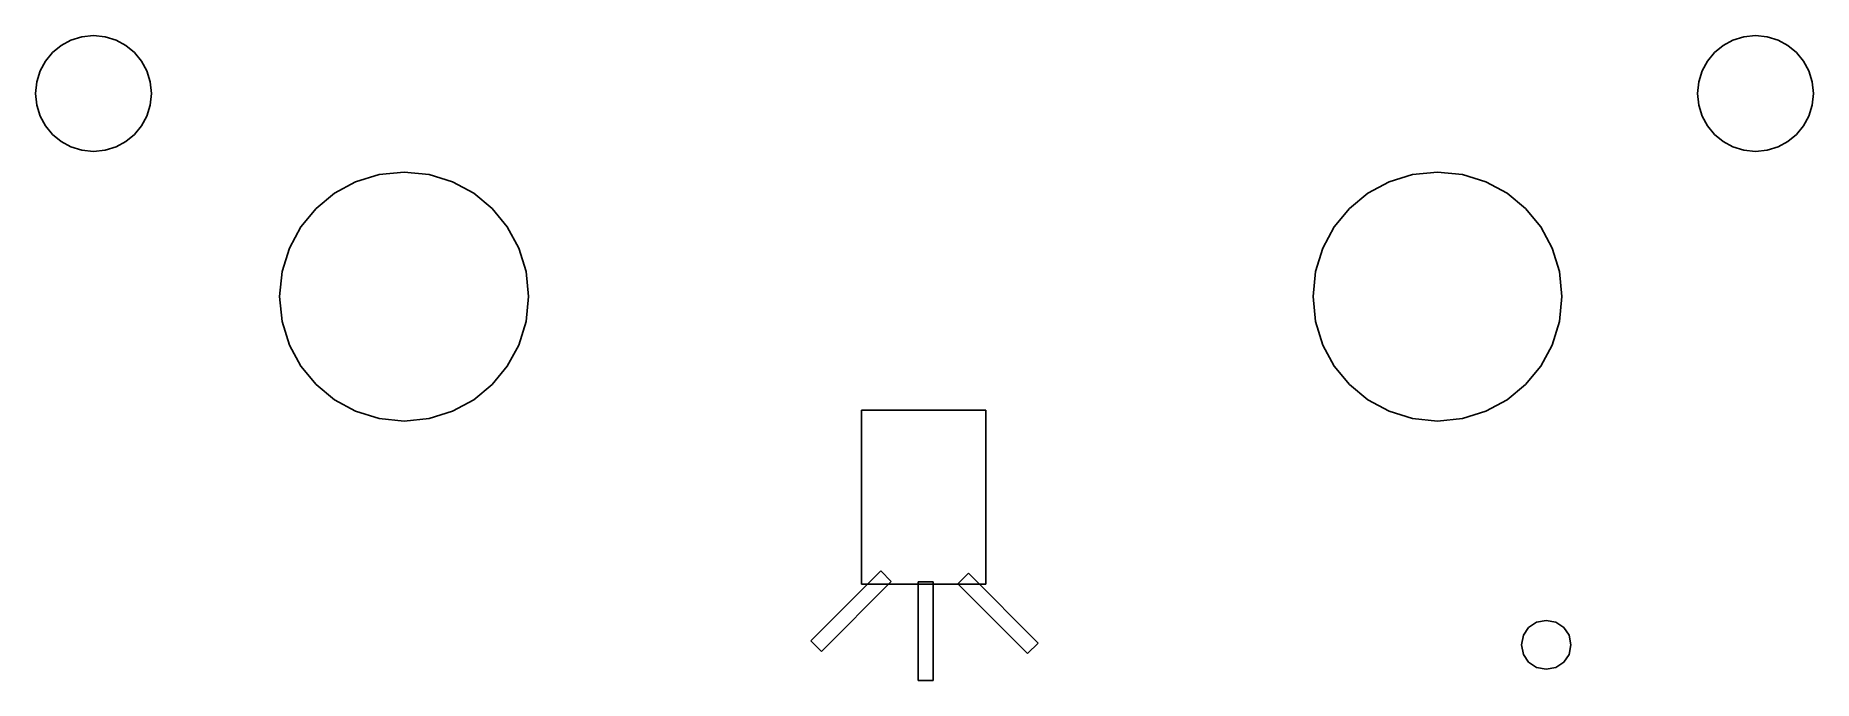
# Model space of a CAD drawing. Extents: x 15.7 to 85.9, y 33.2 to 58.6.
import ezdxf

# ---------------------------------------------------------------- set-up
doc = ezdxf.new("R2010")
doc.units = 0
doc.layers.add('Dwgs.User', color=7, linetype='CONTINUOUS')

msp = doc.modelspace()

# ---------------------------------------------------------------- linework, layer by layer
at = {"layer": 'Dwgs.User', "color": 7}
for p, q in [((16.716663, 58.245487), (17.104973, 58.456255)), ((17.104973, 58.456255), (17.534078, 58.589457)), ((17.534078, 58.589457), (17.994787, 58.6359)), ((17.994787, 58.6359), (18.455496, 58.589457)), ((18.455496, 58.589457), (18.884601, 58.456255)), ((18.884601, 58.456255), (19.272911, 58.245487)), ((82.325982, 58.245487), (82.714292, 58.456255)), ((82.714292, 58.456255), (83.143397, 58.589457)), ((83.143397, 58.589457), (83.604106, 58.6359)), ((83.604106, 58.6359), (84.064815, 58.589457)), ((84.064815, 58.589457), (84.49392, 58.456255)), ((84.49392, 58.456255), (84.88223, 58.245487)), ((15.888432, 57.239715), (16.0992, 57.628025)), ((16.0992, 57.628025), (16.378341, 57.966346)), ((16.378341, 57.966346), (16.716663, 58.245487)), ((19.272911, 58.245487), (19.611233, 57.966346)), ((19.611233, 57.966346), (19.890374, 57.628025)), ((19.890374, 57.628025), (20.101142, 57.239715)), ((81.497751, 57.239715), (81.708519, 57.628025)), ((81.708519, 57.628025), (81.98766, 57.966346)), ((81.98766, 57.966346), (82.325982, 58.245487)), ((84.88223, 58.245487), (85.220552, 57.966346)), ((85.220552, 57.966346), (85.499693, 57.628025)), ((85.499693, 57.628025), (85.710461, 57.239715)), ((15.75523, 56.810609), (15.888432, 57.239715)), ((20.101142, 57.239715), (20.234344, 56.810609)), ((81.364549, 56.810609), (81.497751, 57.239715)), ((85.710461, 57.239715), (85.843663, 56.810609)), ((15.70879, 56.3499), (15.75523, 56.810609)), ((15.75523, 55.889191), (15.70879, 56.3499)), ((20.234344, 56.810609), (20.280787, 56.3499)), ((20.280787, 56.3499), (20.234347, 55.889191)), ((81.318109, 56.3499), (81.364549, 56.810609)), ((81.364549, 55.889191), (81.318109, 56.3499)), ((85.843663, 56.810609), (85.890103, 56.3499)), ((85.890103, 56.3499), (85.843663, 55.889191)), ((15.888432, 55.460086), (15.75523, 55.889191)), ((16.0992, 55.071776), (15.888432, 55.460086)), ((20.101145, 55.460086), (19.890377, 55.071776)), ((20.234347, 55.889191), (20.101145, 55.460086)), ((81.497751, 55.460086), (81.364549, 55.889191)), ((81.708519, 55.071776), (81.497751, 55.460086)), ((85.710461, 55.460086), (85.499693, 55.071776)), ((85.843663, 55.889191), (85.710461, 55.460086)), ((16.378341, 54.733454), (16.0992, 55.071776)), ((19.890377, 55.071776), (19.611236, 54.733454)), ((81.98766, 54.733454), (81.708519, 55.071776)), ((85.499693, 55.071776), (85.220552, 54.733454)), ((16.716663, 54.454313), (16.378341, 54.733454)), ((17.104973, 54.243545), (16.716663, 54.454313)), ((17.534078, 54.110344), (17.104973, 54.243545)), ((17.99479, 54.063901), (17.534078, 54.110344)), ((18.455499, 54.110344), (17.99479, 54.063901)), ((18.884604, 54.243545), (18.455499, 54.110344)), ((19.272914, 54.454313), (18.884604, 54.243545)), ((19.611236, 54.733454), (19.272914, 54.454313)), ((82.325982, 54.454313), (81.98766, 54.733454)), ((82.714292, 54.243545), (82.325982, 54.454313)), ((83.143397, 54.110344), (82.714292, 54.243545)), ((83.604106, 54.063901), (83.143397, 54.110344)), ((84.064815, 54.110344), (83.604106, 54.063901)), ((84.49392, 54.243545), (84.064815, 54.110344)), ((84.88223, 54.454313), (84.49392, 54.243545)), ((85.220552, 54.733454), (84.88223, 54.454313)), ((27.51047, 52.411524), (28.344955, 52.864467)), ((28.344955, 52.864467), (29.26711, 53.15072)), ((29.26711, 53.15072), (30.257181, 53.25053)), ((30.257181, 53.25053), (31.247252, 53.15072)), ((31.247252, 53.15072), (32.169407, 52.864467)), ((32.169407, 52.864467), (33.003892, 52.411524)), ((68.30287, 52.411524), (69.137355, 52.864467)), ((69.137355, 52.864467), (70.05951, 53.15072)), ((70.05951, 53.15072), (71.049581, 53.25053)), ((71.049581, 53.25053), (72.039652, 53.15072)), ((72.039652, 53.15072), (72.961807, 52.864467)), ((72.961807, 52.864467), (73.796292, 52.411524)), ((26.783411, 51.811645), (27.51047, 52.411524)), ((33.003892, 52.411524), (33.730951, 51.811645)), ((67.575811, 51.811645), (68.30287, 52.411524)), ((73.796292, 52.411524), (74.523351, 51.811645)), ((26.183532, 51.084586), (26.783411, 51.811645)), ((33.730951, 51.811645), (34.33083, 51.084586)), ((66.975932, 51.084586), (67.575811, 51.811645)), ((74.523351, 51.811645), (75.12323, 51.084586)), ((25.730589, 50.250101), (26.183532, 51.084586)), ((34.33083, 51.084586), (34.783773, 50.250101)), ((66.522989, 50.250101), (66.975932, 51.084586)), ((75.12323, 51.084586), (75.576173, 50.250101)), ((25.444336, 49.327946), (25.730589, 50.250101)), ((34.783773, 50.250101), (35.070026, 49.327946)), ((66.236736, 49.327946), (66.522989, 50.250101)), ((75.576173, 50.250101), (75.862426, 49.327946)), ((25.344526, 48.337875), (25.444336, 49.327946)), ((35.070026, 49.327946), (35.169836, 48.337875)), ((66.136926, 48.337875), (66.236736, 49.327946)), ((75.862426, 49.327946), (75.962236, 48.337875)), ((25.444336, 47.347804), (25.344526, 48.337875)), ((35.169836, 48.337875), (35.070026, 47.347804)), ((66.236736, 47.347804), (66.136926, 48.337875)), ((75.962236, 48.337875), (75.862426, 47.347804)), ((25.730589, 46.425649), (25.444336, 47.347804)), ((35.070026, 47.347804), (34.783773, 46.425649)), ((66.522989, 46.425649), (66.236736, 47.347804)), ((75.862426, 47.347804), (75.576173, 46.425649)), ((26.183532, 45.591164), (25.730589, 46.425649)), ((34.783773, 46.425649), (34.33083, 45.591164)), ((66.975932, 45.591164), (66.522989, 46.425649)), ((75.576173, 46.425649), (75.12323, 45.591164)), ((26.783411, 44.864105), (26.183532, 45.591164)), ((34.33083, 45.591164), (33.730951, 44.864105)), ((67.575811, 44.864105), (66.975932, 45.591164)), ((75.12323, 45.591164), (74.523351, 44.864105)), ((27.51047, 44.264226), (26.783411, 44.864105)), ((28.344955, 43.811283), (27.51047, 44.264226)), ((33.003892, 44.264226), (32.169407, 43.811283)), ((33.730951, 44.864105), (33.003892, 44.264226)), ((68.30287, 44.264226), (67.575811, 44.864105)), ((69.137355, 43.811283), (68.30287, 44.264226)), ((73.796292, 44.264226), (72.961807, 43.811283)), ((74.523351, 44.864105), (73.796292, 44.264226)), ((29.26711, 43.52503), (28.344955, 43.811283)), ((30.257181, 43.42522), (29.26711, 43.52503)), ((31.247252, 43.52503), (30.257181, 43.42522)), ((32.169407, 43.811283), (31.247252, 43.52503)), ((48.308392, 43.858418), (53.226614, 43.858418)), ((48.308392, 36.990196), (48.308392, 43.858418)), ((53.226614, 43.858418), (53.226614, 36.990196)), ((70.05951, 43.52503), (69.137355, 43.811283)), ((71.049581, 43.42522), (70.05951, 43.52503)), ((72.039652, 43.52503), (71.049581, 43.42522)), ((72.961807, 43.811283), (72.039652, 43.52503)), ((46.317213, 34.755237), (49.070391, 37.508416)), ((49.070391, 37.508416), (49.490118, 37.088689)), ((52.118391, 37.000419), (52.538117, 37.420145)), ((52.538117, 37.420145), (55.291296, 34.666966)), ((49.490118, 37.088689), (46.736939, 34.335511)), ((53.226614, 36.990196), (48.308392, 36.990196)), ((50.546001, 37.084), (51.139583, 37.084)), ((50.546001, 33.190418), (50.546001, 37.084)), ((51.139583, 37.084), (51.139583, 33.190418)), ((54.871569, 34.24724), (52.118391, 37.000419)), ((74.439049, 34.96997), (74.648621, 35.27677)), ((74.648621, 35.27677), (74.959458, 35.483621)), ((74.959458, 35.483621), (75.340101, 35.559471)), ((75.340101, 35.559471), (75.720744, 35.483621)), ((75.720744, 35.483621), (76.031581, 35.27677)), ((76.031581, 35.27677), (76.241153, 34.96997)), ((46.736939, 34.335511), (46.317213, 34.755237)), ((55.291296, 34.666966), (54.871569, 34.24724)), ((74.362199, 34.594271), (74.439049, 34.96997)), ((74.439049, 34.218572), (74.362199, 34.594271)), ((76.241153, 34.96997), (76.318003, 34.594271)), ((76.318003, 34.594271), (76.241153, 34.218572)), ((74.648621, 33.911772), (74.439049, 34.218572)), ((74.959458, 33.704921), (74.648621, 33.911772)), ((75.340101, 33.629071), (74.959458, 33.704921)), ((75.720744, 33.704921), (75.340101, 33.629071)), ((76.031581, 33.911772), (75.720744, 33.704921)), ((76.241153, 34.218572), (76.031581, 33.911772)), ((51.139583, 33.190418), (50.546001, 33.190418))]:
    msp.add_line(p, q, dxfattribs=at)

doc.saveas('drawing.dxf')
